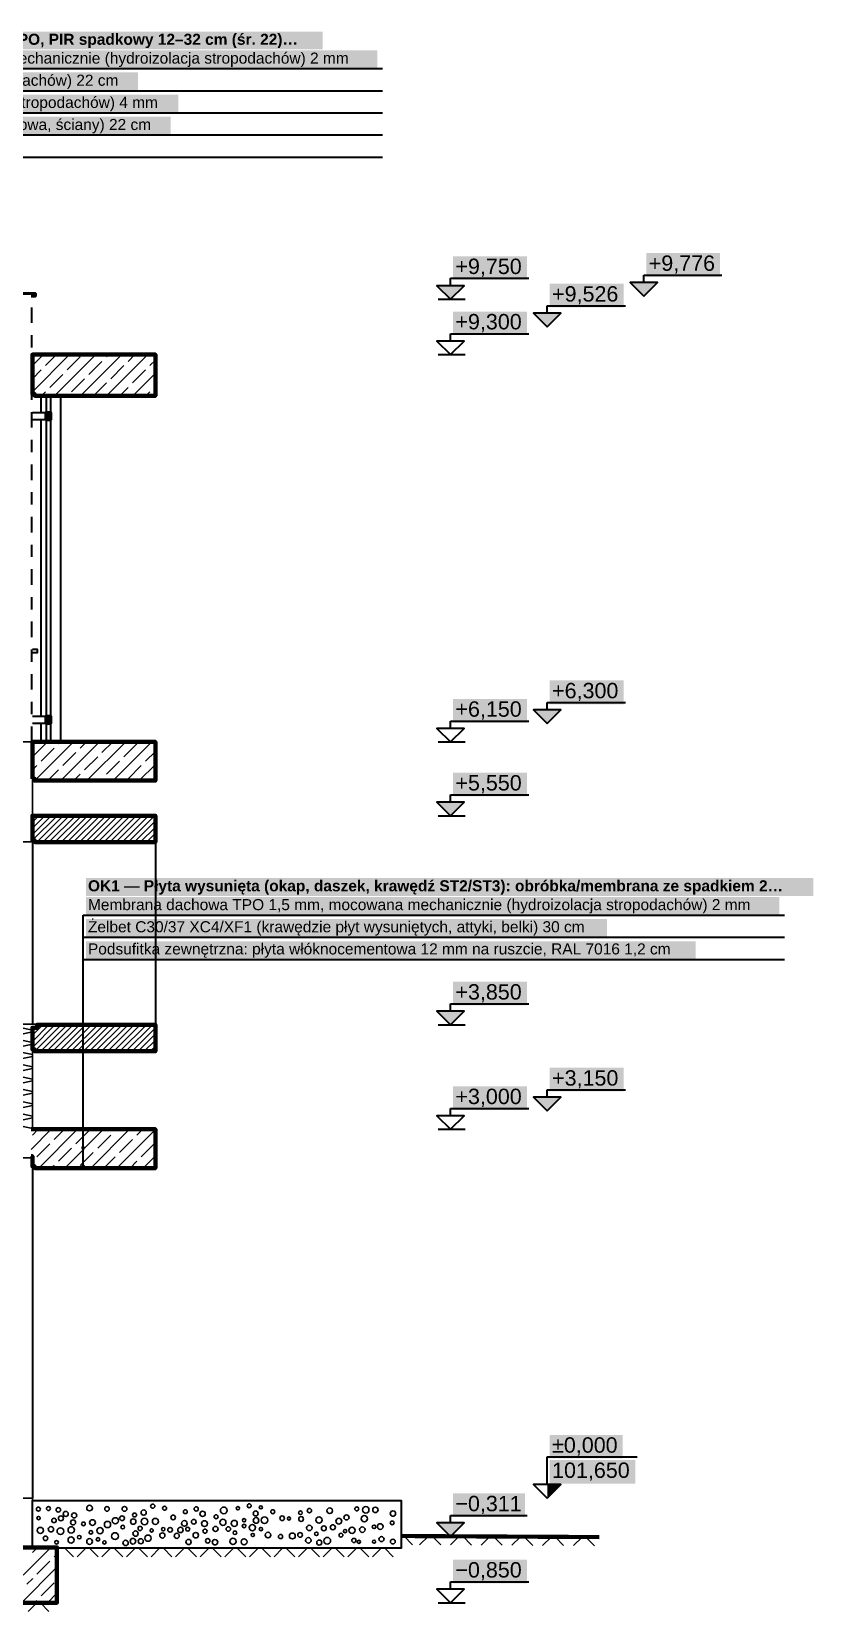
# Model space of a CAD drawing. Header units: metres. Extents: x -12.4 to 6.7, y -2 to 11.9.
# Drawn here: x 0.29 to 6.65, y -0.92 to 11.93 of the extents above; entities that cross this region are included whole.
import ezdxf

# ---------------------------------------------------------------- set-up
doc = ezdxf.new("R2010")
doc.units = ezdxf.units.M
doc.linetypes.add('HYDRO_OKNA', pattern=[4.5, 1.5, -3])
doc.linetypes.add('PUNKTOWA_KROTKA', pattern=[6.3, 4.2, -1.05, 0, -1.05])
for name, color, linetype, lineweight in [('A-FUNDAMENTY', 7, 'Continuous', 50), ('A-IZOL-WODNA', 5, 'Continuous', 100), ('A-KRESKOWANIE', 8, 'Continuous', 18), ('A-MASKA', 7, 'Continuous', 18), ('A-OPISY', 2, 'Continuous', 25), ('A-RZEDNE', 1, 'Continuous', 25), ('A-SCIANY-IZOL', 4, 'Continuous', 35), ('A-SCIANY-KONSTR', 7, 'Continuous', 50), ('A-SCIANY-WYK', 8, 'Continuous', 18), ('A-STROPY', 7, 'Continuous', 50), ('A-TEREN', 32, 'Continuous', 50), ('A-WARSTWY', 8, 'Continuous', 25), ('A-WIDOK', 7, 'Continuous', 25), ('A-WYPELNIENIA', 9, 'Continuous', 18)]:
    doc.layers.add(name, color=color, linetype=linetype, lineweight=lineweight)
doc.styles.add('PL_ARIAL', font='arial.ttf')
doc.styles.add('PL_ARIAL_B', font='arialbd.ttf')

msp = doc.modelspace()

# ---------------------------------------------------------------- hatches: boundary and pattern name
at = {"layer": 'A-MASKA', "true_color": 0xffffff}
for points in [[(-2.533, 11.782), (2.661, 11.782), (2.661, 11.927), (-2.533, 11.927)], [(-2.533, 11.629), (3.105, 11.629), (3.105, 11.774), (-2.533, 11.774)], [(-2.533, 11.449), (1.159, 11.449), (1.159, 11.594), (-2.533, 11.594)], [(-2.533, 11.269), (1.487, 11.269), (1.487, 11.414), (-2.533, 11.414)], [(-2.533, 11.089), (1.424, 11.089), (1.424, 11.234), (-2.533, 11.234)], [(3.72, 9.908), (4.321, 9.908), (4.321, 10.1), (3.72, 10.1)], [(5.292, 9.934), (5.892, 9.934), (5.892, 10.126), (5.292, 10.126)], [(4.506, 9.684), (5.107, 9.684), (5.107, 9.876), (4.506, 9.876)], [(3.72, 9.458), (4.321, 9.458), (4.321, 9.65), (3.72, 9.65)], [(4.506, 6.457), (5.107, 6.457), (5.107, 6.65), (4.506, 6.65)], [(3.72, 6.307), (4.321, 6.307), (4.321, 6.5), (3.72, 6.5)], [(3.72, 5.707), (4.321, 5.707), (4.321, 5.9), (3.72, 5.9)], [(0.735, 4.898), (6.651, 4.898), (6.651, 5.043), (0.735, 5.043)], [(0.735, 4.745), (6.373, 4.745), (6.373, 4.889), (0.735, 4.889)], [(0.735, 4.565), (4.972, 4.565), (4.972, 4.71), (0.735, 4.71)], [(0.735, 4.385), (5.694, 4.385), (5.694, 4.529), (0.735, 4.529)], [(3.72, 4.007), (4.321, 4.007), (4.321, 4.2), (3.72, 4.2)], [(4.506, 3.308), (5.107, 3.308), (5.107, 3.5), (4.506, 3.5)], [(3.72, 3.158), (4.321, 3.158), (4.321, 3.35), (3.72, 3.35)], [(4.506, 0.323), (5.1, 0.323), (5.1, 0.515), (4.506, 0.515)], [(4.506, 0.118), (5.202, 0.118), (5.202, 0.31), (4.506, 0.31)], [(3.72, -0.153), (4.307, -0.153), (4.307, 0.039), (3.72, 0.039)], [(3.72, -0.692), (4.321, -0.692), (4.321, -0.5), (3.72, -0.5)]]:
    msp.add_hatch(color=7, dxfattribs=at).paths.add_polyline_path(points)
at = {"layer": 'A-OPISY', "true_color": 0x000000}
for points in [[(0.727, 3.001), (0.726, 3.005), (0.725, 3.008), (0.723, 3.012), (0.719, 3.014), (0.716, 3.015), (0.712, 3.016), (0.708, 3.015), (0.704, 3.014), (0.701, 3.012), (0.699, 3.008), (0.698, 3.005), (0.697, 3.001), (0.698, 2.997), (0.699, 2.994), (0.701, 2.99), (0.704, 2.988), (0.708, 2.987), (0.712, 2.986), (0.716, 2.987), (0.719, 2.988), (0.723, 2.99), (0.725, 2.994), (0.726, 2.997)], [(0.727, 2.85), (0.726, 2.854), (0.725, 2.857), (0.723, 2.861), (0.719, 2.863), (0.716, 2.864), (0.712, 2.865), (0.708, 2.864), (0.704, 2.863), (0.701, 2.861), (0.699, 2.857), (0.698, 2.854), (0.697, 2.85), (0.698, 2.846), (0.699, 2.843), (0.701, 2.839), (0.704, 2.837), (0.708, 2.836), (0.712, 2.835), (0.716, 2.836), (0.719, 2.837), (0.723, 2.839), (0.725, 2.843), (0.726, 2.846)], [(0.732, 2.692), (0.731, 2.698), (0.729, 2.702), (0.726, 2.707), (0.722, 2.71), (0.717, 2.712), (0.712, 2.712), (0.707, 2.712), (0.702, 2.71), (0.698, 2.707), (0.695, 2.702), (0.693, 2.698), (0.692, 2.692), (0.693, 2.687), (0.695, 2.682), (0.698, 2.678), (0.702, 2.675), (0.707, 2.673), (0.712, 2.672), (0.717, 2.673), (0.722, 2.675), (0.726, 2.678), (0.729, 2.682), (0.731, 2.687)]]:
    msp.add_hatch(color=7, dxfattribs=at).paths.add_polyline_path(points)
at = {"layer": 'A-RZEDNE', "true_color": 0x000000}
for points in [[(3.7, 9.75), (3.81, 9.86), (3.59, 9.86)], [(5.272, 9.776), (5.382, 9.886), (5.162, 9.886)], [(4.486, 9.526), (4.596, 9.636), (4.376, 9.636)], [(4.486, 6.3), (4.596, 6.41), (4.376, 6.41)], [(3.7, 5.55), (3.81, 5.66), (3.59, 5.66)], [(3.7, 3.85), (3.81, 3.96), (3.59, 3.96)], [(4.486, 3.15), (4.596, 3.26), (4.376, 3.26)], [(4.486, 0), (4.596, 0.11), (4.486, 0.11)], [(3.7, -0.311), (3.81, -0.201), (3.59, -0.201)]]:
    msp.add_hatch(color=7, dxfattribs=at).paths.add_polyline_path(points)
at = {"layer": 'A-WYPELNIENIA', "true_color": 0x000000}
for points in [[(0.41, 8.77), (0.41, 8.83), (0.45, 8.83), (0.45, 8.77)], [(0.41, 6.3), (0.41, 6.36), (0.45, 6.36), (0.45, 6.3)]]:
    msp.add_hatch(color=7, dxfattribs=at).paths.add_polyline_path(points)

# ---------------------------------------------------------------- linework, layer by layer
at = {"layer": 'A-FUNDAMENTY', "lineweight": 70, "ltscale": 0.05}
msp.add_lwpolyline([(0.1, -0.4), (0.5, -0.4), (0.5, -0.4), (0.5, -0.4), (0.5, -0.85), (0.5, -0.85), (0.5, -0.85), (-0.5, -0.85)], dxfattribs=at)
at = {"layer": 'A-IZOL-WODNA', "linetype": 'PUNKTOWA_KROTKA', "lineweight": 35, "ltscale": 0.03, "flags": 128}
msp.add_lwpolyline([(0.295, 6.15), (0.295, 9.776)], dxfattribs=at)
at = {"layer": 'A-IZOL-WODNA', "lineweight": 100, "ltscale": 0.05, "true_color": 0x000000}
for points in [[(0.3, 9.301), (1.3, 9.301)], [(0.3, 6.151), (1.3, 6.151)], [(0.3, 3.001), (1.3, 3.001)]]:
    msp.add_lwpolyline(points, dxfattribs=at)
at = {"layer": 'A-IZOL-WODNA', "linetype": 'HYDRO_OKNA', "lineweight": 50, "ltscale": 0.05, "true_color": 0xffffff, "flags": 128}
for points in [[(0.3, 9.301), (1.3, 9.301)], [(0.3, 6.151), (1.3, 6.151)], [(0.3, 3.001), (1.3, 3.001)]]:
    msp.add_lwpolyline(points, dxfattribs=at)
at = {"layer": 'A-KRESKOWANIE', "lineweight": 25, "ltscale": 0.05}
for points in [[(0.311, 9.776), (0.317, 9.791), (0.317, 9.796)], [(0.3, 8.997), (0.603, 9.3)], [(0.3, 9.21), (0.39, 9.3)], [(0.407, 9.21), (0.497, 9.3)], [(0.48, 8.965), (0.815, 9.3)], [(0.583, 9.175), (0.689, 9.281)], [(0.692, 8.965), (1.027, 9.3)], [(0.902, 9.281), (0.921, 9.3)], [(0.904, 8.965), (1.239, 9.3)], [(1.078, 9.245), (1.133, 9.3)], [(1.255, 9.21), (1.3, 9.255)], [(0.3, 9.103), (0.371, 9.175)], [(0.442, 9.033), (0.548, 9.139)], [(0.76, 9.139), (0.866, 9.245)], [(0.937, 9.104), (1.043, 9.21)], [(1.114, 9.069), (1.22, 9.175)], [(1.116, 8.965), (1.3, 9.149)], [(0.374, 8.965), (0.407, 8.998)], [(0.619, 8.998), (0.725, 9.104)], [(0.798, 8.965), (0.902, 9.069)], [(1.01, 8.965), (1.078, 9.033)], [(1.222, 8.965), (1.255, 8.998)], [(1.29, 9.033), (1.3, 9.043)], [(0.3, 6.028), (0.422, 6.15)], [(0.3, 6.134), (0.301, 6.134)], [(0.32, 5.835), (0.635, 6.15)], [(0.371, 5.993), (0.477, 6.099)], [(0.513, 6.134), (0.529, 6.15)], [(0.532, 5.835), (0.847, 6.15)], [(0.548, 5.957), (0.654, 6.063)], [(0.689, 6.099), (0.741, 6.15)], [(0.744, 5.835), (1.059, 6.15)], [(0.866, 6.063), (0.953, 6.15)], [(0.956, 5.835), (1.271, 6.15)], [(1.043, 6.028), (1.149, 6.134)], [(1.22, 5.993), (1.3, 6.073)], [(0.3, 5.921), (0.336, 5.957)], [(0.426, 5.835), (0.513, 5.922)], [(0.725, 5.922), (0.831, 6.028)], [(0.902, 5.887), (1.008, 5.993)], [(1.078, 5.851), (1.184, 5.957)], [(1.168, 5.835), (1.3, 5.967)], [(0.638, 5.835), (0.689, 5.887)], [(0.85, 5.835), (0.866, 5.851)], [(1.274, 5.835), (1.3, 5.861)], [(0.3, 5.398), (0.452, 5.55)], [(0.3, 5.448), (0.402, 5.55)], [(0.3, 5.497), (0.353, 5.55)], [(0.3, 5.547), (0.303, 5.55)], [(0.301, 5.35), (0.501, 5.55)], [(0.336, 5.335), (0.551, 5.55)], [(0.385, 5.335), (0.6, 5.55)], [(0.435, 5.335), (0.65, 5.55)], [(0.484, 5.335), (0.699, 5.55)], [(0.534, 5.335), (0.749, 5.55)], [(0.583, 5.335), (0.798, 5.55)], [(0.633, 5.335), (0.848, 5.55)], [(0.682, 5.335), (0.897, 5.55)], [(0.732, 5.335), (0.947, 5.55)], [(0.781, 5.335), (0.996, 5.55)], [(0.831, 5.335), (1.046, 5.55)], [(0.88, 5.335), (1.095, 5.55)], [(0.93, 5.335), (1.145, 5.55)], [(0.979, 5.335), (1.194, 5.55)], [(1.029, 5.335), (1.244, 5.55)], [(1.078, 5.335), (1.293, 5.55)], [(1.128, 5.335), (1.3, 5.507)], [(1.177, 5.335), (1.3, 5.458)], [(1.227, 5.335), (1.3, 5.408)], [(1.276, 5.335), (1.3, 5.359)], [(0.3, 3.807), (0.098, 3.85), (0.098, 3.85)], [(0.3, 3.707), (0.098, 3.75), (0.3, 3.793)], [(0.3, 3.666), (0.484, 3.85)], [(0.3, 3.715), (0.435, 3.85)], [(0.3, 3.765), (0.385, 3.85)], [(0.3, 3.814), (0.311, 3.825)], [(0.32, 3.636), (0.534, 3.85)], [(0.368, 3.635), (0.583, 3.85)], [(0.418, 3.635), (0.633, 3.85)], [(0.467, 3.635), (0.682, 3.85)], [(0.517, 3.635), (0.732, 3.85)], [(0.566, 3.635), (0.781, 3.85)], [(0.616, 3.635), (0.831, 3.85)], [(0.665, 3.635), (0.88, 3.85)], [(0.715, 3.635), (0.93, 3.85)], [(0.764, 3.635), (0.979, 3.85)], [(0.814, 3.635), (1.029, 3.85)], [(0.863, 3.635), (1.078, 3.85)], [(0.913, 3.635), (1.128, 3.85)], [(0.962, 3.635), (1.177, 3.85)], [(1.012, 3.635), (1.227, 3.85)], [(1.061, 3.635), (1.276, 3.85)], [(1.111, 3.635), (1.3, 3.824)], [(1.16, 3.635), (1.3, 3.775)], [(0.3, 3.607), (0.098, 3.65), (0.3, 3.693)], [(1.21, 3.635), (1.3, 3.725)], [(1.259, 3.635), (1.3, 3.676)], [(0.3, 3.507), (0.098, 3.55), (0.3, 3.593)], [(0.3, 3.407), (0.098, 3.45), (0.3, 3.493)], [(0.3, 3.307), (0.098, 3.35), (0.3, 3.393)], [(0.3, 3.207), (0.098, 3.25), (0.3, 3.293)], [(0.3, 3.107), (0.098, 3.15), (0.3, 3.193)], [(0.3, 3.007), (0.098, 3.05), (0.3, 3.093)], [(0.29, 2.836), (0.454, 3)], [(0.301, 2.952), (0.348, 3)], [(0.352, 2.685), (0.667, 3)], [(0.477, 2.917), (0.56, 3)], [(0.564, 2.685), (0.879, 3)], [(0.654, 2.881), (0.76, 2.988)], [(0.776, 2.685), (1.091, 3)], [(0.972, 2.988), (0.985, 3)], [(0.988, 2.685), (1.3, 2.997)], [(1.149, 2.952), (1.197, 3)], [(0.336, 2.775), (0.442, 2.881)], [(0.513, 2.74), (0.619, 2.846)], [(0.831, 2.846), (0.937, 2.952)], [(1.008, 2.811), (1.114, 2.917)], [(1.184, 2.775), (1.29, 2.881)], [(0.3, 2.74), (0.301, 2.74)], [(0.458, 2.685), (0.477, 2.705)], [(0.689, 2.705), (0.795, 2.811)], [(0.882, 2.685), (0.972, 2.775)], [(1.094, 2.685), (1.149, 2.74)], [(1.2, 2.685), (1.3, 2.785)], [(3.39, -0.378), (3.32, -0.307)], [(3.52, -0.308), (3.449, -0.379)], [(3.62, -0.38), (3.55, -0.308)], [(3.77, -0.31), (3.699, -0.38)], [(3.87, -0.381), (3.8, -0.31)], [(4.02, -0.311), (3.949, -0.382)], [(4.12, -0.383), (4.05, -0.311)], [(4.27, -0.313), (4.199, -0.383)], [(4.37, -0.384), (4.3, -0.313)], [(4.52, -0.314), (4.449, -0.385)], [(4.62, -0.386), (4.55, -0.314)], [(4.77, -0.316), (4.699, -0.386)], [(4.87, -0.387), (4.8, -0.316)], [(0.3, -0.549), (0.449, -0.4)], [(0.301, -0.442), (0.342, -0.4)], [(0.336, -0.619), (0.442, -0.513)], [(0.477, -0.477), (0.5, -0.455)], [(0.635, -0.477), (0.565, -0.406)], [(0.735, -0.406), (0.665, -0.477)], [(0.835, -0.477), (0.765, -0.406)], [(0.935, -0.406), (0.865, -0.477)], [(1.035, -0.477), (0.965, -0.406)], [(1.135, -0.406), (1.065, -0.477)], [(1.235, -0.477), (1.165, -0.406)], [(1.335, -0.406), (1.265, -0.477)], [(1.435, -0.477), (1.365, -0.406)], [(1.535, -0.406), (1.465, -0.477)], [(1.635, -0.477), (1.565, -0.406)], [(1.735, -0.406), (1.665, -0.477)], [(1.835, -0.477), (1.765, -0.406)], [(1.935, -0.406), (1.865, -0.477)], [(2.035, -0.477), (1.965, -0.406)], [(2.135, -0.406), (2.065, -0.477)], [(2.235, -0.477), (2.165, -0.406)], [(2.335, -0.406), (2.265, -0.477)], [(2.435, -0.477), (2.365, -0.406)], [(2.535, -0.406), (2.465, -0.477)], [(2.635, -0.477), (2.565, -0.406)], [(2.735, -0.406), (2.665, -0.477)], [(2.835, -0.477), (2.765, -0.406)], [(2.935, -0.406), (2.865, -0.477)], [(3.035, -0.477), (2.965, -0.406)], [(3.135, -0.406), (3.065, -0.477)], [(3.235, -0.477), (3.165, -0.406)], [(0.149, -0.7), (0.3, -0.549)], [(0.211, -0.85), (0.5, -0.561)], [(0.255, -0.7), (0.3, -0.655)], [(0.3, -0.655), (0.301, -0.654)], [(0.371, -0.795), (0.477, -0.689)], [(0.335, -0.85), (0.265, -0.921)], [(0.317, -0.85), (0.336, -0.831)], [(0.435, -0.921), (0.365, -0.85)], [(0.423, -0.85), (0.5, -0.773)]]:
    msp.add_lwpolyline(points, dxfattribs=at)
for centre, radius in [((0.349, -0.089), 0.0162), ((0.431, -0.084), 0.0161), ((0.511, -0.095), 0.0182), ((0.571, -0.128), 0.0208), ((0.64, -0.14), 0.0208), ((0.765, -0.08), 0.0228), ((0.907, -0.087), 0.0187), ((1.049, -0.087), 0.0195), ((1.131, -0.137), 0.016), ((1.205, -0.117), 0.0214), ((1.279, -0.065), 0.0171), ((1.375, -0.082), 0.016), ((1.544, -0.11), 0.0158), ((1.632, -0.087), 0.0173), ((1.684, -0.127), 0.0216), ((1.856, -0.099), 0.0271), ((1.971, -0.082), 0.0137), ((2.063, -0.062), 0.0162), ((2.116, -0.124), 0.0198), ((2.158, -0.075), 0.0126), ((2.255, -0.11), 0.0163), ((2.48, -0.119), 0.0148), ((2.553, -0.101), 0.0178), ((2.718, -0.102), 0.0228), ((2.938, -0.087), 0.0161), ((3.011, -0.095), 0.0261), ((3.089, -0.095), 0.0218), ((3.232, -0.125), 0.022), ((0.35, -0.162), 0.0134), ((0.365, -0.262), 0.0247), ((0.451, -0.253), 0.0215), ((0.476, -0.181), 0.018), ((0.528, -0.268), 0.0274), ((0.532, -0.164), 0.0204), ((0.616, -0.258), 0.0258), ((0.631, -0.197), 0.0208), ((0.715, -0.209), 0.0153), ((0.789, -0.198), 0.0231), ((0.85, -0.264), 0.0253), ((0.911, -0.214), 0.0253), ((0.974, -0.184), 0.0251), ((1.029, -0.163), 0.0193), ((1.035, -0.235), 0.0149), ((1.12, -0.19), 0.0222), ((1.176, -0.246), 0.0169), ((1.212, -0.19), 0.0269), ((1.27, -0.262), 0.0132), ((1.301, -0.189), 0.0251), ((1.364, -0.252), 0.0136), ((1.42, -0.257), 0.0187), ((1.445, -0.156), 0.0188), ((1.504, -0.258), 0.0218), ((1.536, -0.205), 0.0229), ((1.563, -0.252), 0.0161), ((1.612, -0.192), 0.0193), ((1.7, -0.207), 0.0237), ((1.704, -0.268), 0.0169), ((1.789, -0.25), 0.0208), ((1.794, -0.151), 0.0161), ((1.849, -0.196), 0.025), ((1.893, -0.251), 0.0182), ((1.942, -0.205), 0.0243), ((2.021, -0.18), 0.0136), ((2.022, -0.226), 0.0148), ((2.089, -0.239), 0.0253), ((2.119, -0.181), 0.0228), ((2.159, -0.251), 0.0136), ((2.187, -0.179), 0.027), ((2.331, -0.163), 0.0186), ((2.386, -0.165), 0.0127), ((2.485, -0.169), 0.0196), ((2.552, -0.242), 0.0221), ((2.631, -0.178), 0.0256), ((2.67, -0.245), 0.02), ((2.743, -0.237), 0.0206), ((2.792, -0.187), 0.024), ((2.843, -0.268), 0.0136), ((2.854, -0.156), 0.0206), ((2.899, -0.261), 0.0257), ((2.983, -0.256), 0.0218), ((2.999, -0.167), 0.0259), ((3.078, -0.233), 0.0143), ((3.129, -0.231), 0.0235), ((3.226, -0.201), 0.0154), ((0.407, -0.326), 0.0183), ((0.497, -0.359), 0.0148), ((0.615, -0.34), 0.0246), ((0.681, -0.317), 0.0147), ((0.765, -0.352), 0.0233), ((0.776, -0.278), 0.0145), ((0.834, -0.335), 0.0143), ((0.886, -0.36), 0.0129), ((0.972, -0.308), 0.0274), ((1.058, -0.364), 0.0219), ((1.118, -0.35), 0.0228), ((1.139, -0.288), 0.0213), ((1.181, -0.35), 0.0207), ((1.24, -0.325), 0.0255), ((1.357, -0.303), 0.021), ((1.474, -0.306), 0.0206), ((1.57, -0.356), 0.0211), ((1.629, -0.301), 0.022), ((1.726, -0.347), 0.0181), ((1.785, -0.358), 0.0219), ((1.931, -0.351), 0.0257), ((1.947, -0.281), 0.0147), ((2.022, -0.355), 0.0247), ((2.092, -0.299), 0.013), ((2.216, -0.3), 0.0228), ((2.318, -0.312), 0.017), ((2.414, -0.307), 0.0238), ((2.477, -0.299), 0.0187), ((2.544, -0.343), 0.0223), ((2.609, -0.29), 0.0142), ((2.633, -0.361), 0.0209), ((2.698, -0.346), 0.0272), ((2.809, -0.301), 0.0157), ((2.914, -0.344), 0.0172), ((2.955, -0.355), 0.013), ((3.078, -0.354), 0.0126), ((3.139, -0.333), 0.0205), ((3.231, -0.353), 0.0194)]:
    msp.add_circle(centre, radius, dxfattribs=at)
at = {"layer": 'A-OPISY', "lineweight": 35, "ltscale": 0.05}
for points in [[(-2.555, 11.626), (3.148, 11.626)], [(-2.555, 11.446), (3.148, 11.446)], [(-2.555, 11.266), (3.148, 11.266)], [(-2.555, 11.086), (3.148, 11.086)], [(-2.555, 10.906), (3.148, 10.906)], [(0.712, 4.202), (0.712, 4.742)], [(0.712, 4.742), (6.415, 4.742)], [(0.712, 4.562), (6.415, 4.562)], [(0.712, 4.382), (6.415, 4.382)], [(0.712, 2.692), (0.712, 4.202)]]:
    msp.add_lwpolyline(points, dxfattribs=at)
at = {"layer": 'A-RZEDNE', "lineweight": 35, "ltscale": 0.05}
for points in [[(3.7, 9.86), (3.7, 9.92)], [(3.7, 9.92), (4.336, 9.92)], [(5.272, 9.886), (5.272, 9.946)], [(5.272, 9.946), (5.907, 9.946)], [(3.6, 9.75), (3.82, 9.75)], [(4.486, 9.636), (4.486, 9.696)], [(4.486, 9.696), (5.122, 9.696)], [(3.7, 9.41), (3.7, 9.47)], [(3.7, 9.47), (4.336, 9.47)], [(3.6, 9.3), (3.82, 9.3)], [(4.486, 6.41), (4.486, 6.47)], [(4.486, 6.47), (5.122, 6.47)], [(3.7, 6.26), (3.7, 6.32)], [(3.7, 6.32), (4.336, 6.32)], [(3.6, 6.15), (3.82, 6.15)], [(3.7, 5.66), (3.7, 5.72)], [(3.7, 5.72), (4.336, 5.72)], [(3.6, 5.55), (3.82, 5.55)], [(3.7, 3.96), (3.7, 4.02)], [(3.7, 4.02), (4.336, 4.02)], [(3.6, 3.85), (3.82, 3.85)], [(4.486, 3.26), (4.486, 3.32)], [(4.486, 3.32), (5.122, 3.32)], [(3.7, 3.11), (3.7, 3.17)], [(3.7, 3.17), (4.336, 3.17)], [(3.6, 3), (3.82, 3)], [(4.486, 0.11), (4.486, 0.335)], [(4.486, 0.335), (5.217, 0.335)], [(3.7, -0.201), (3.7, -0.141)], [(3.7, -0.141), (4.322, -0.141)], [(3.6, -0.311), (3.82, -0.311)], [(3.7, -0.74), (3.7, -0.68)], [(3.7, -0.68), (4.336, -0.68)], [(3.6, -0.85), (3.82, -0.85)]]:
    msp.add_lwpolyline(points, dxfattribs=at)
for points in [[(3.7, 9.75), (3.81, 9.86), (3.59, 9.86)], [(5.272, 9.776), (5.382, 9.886), (5.162, 9.886)], [(4.486, 9.526), (4.596, 9.636), (4.376, 9.636)], [(3.7, 9.3), (3.81, 9.41), (3.59, 9.41)], [(4.486, 6.3), (4.596, 6.41), (4.376, 6.41)], [(3.7, 6.15), (3.81, 6.26), (3.59, 6.26)], [(3.7, 5.55), (3.81, 5.66), (3.59, 5.66)], [(3.7, 3.85), (3.81, 3.96), (3.59, 3.96)], [(4.486, 3.15), (4.596, 3.26), (4.376, 3.26)], [(3.7, 3), (3.81, 3.11), (3.59, 3.11)], [(4.486, 0), (4.596, 0.11), (4.376, 0.11)], [(3.7, -0.311), (3.81, -0.201), (3.59, -0.201)], [(3.7, -0.85), (3.81, -0.74), (3.59, -0.74)]]:
    msp.add_lwpolyline(points, close=True, dxfattribs=at)
at = {"layer": 'A-SCIANY-IZOL', "lineweight": 50, "ltscale": 0.05}
msp.add_lwpolyline([(-0.22, 9.796), (0.325, 9.796), (0.325, 9.796), (0.325, 9.796), (0.325, 9.776), (0.325, 9.776), (0.325, 9.776), (0.29, 9.776)], dxfattribs=at)
at = {"layer": 'A-SCIANY-KONSTR', "lineweight": 50, "ltscale": 0.05}
for points in [[(0.41, 8.77), (0.41, 8.77), (0.41, 8.83), (0.41, 8.83), (0.41, 8.83), (0.45, 8.83), (0.45, 8.83), (0.45, 8.83), (0.45, 8.77), (0.45, 8.77), (0.45, 8.77), (0.41, 8.77)], [(0.41, 6.3), (0.41, 6.3), (0.41, 6.36), (0.41, 6.36), (0.41, 6.36), (0.45, 6.36), (0.45, 6.36), (0.45, 6.36), (0.45, 6.3), (0.45, 6.3), (0.45, 6.3), (0.41, 6.3)]]:
    msp.add_lwpolyline(points, close=True, dxfattribs=at)
at = {"layer": 'A-SCIANY-WYK', "lineweight": 25, "ltscale": 0.05}
for points in [[(0.09, 6.15), (0.3, 6.15), (0.3, 6.15), (0.3, 6.15), (0.3, 6.15), (0.3, 6.15), (0.3, 5.338), (0.3, 5.338), (0.3, 5.338), (0.13, 5.338)], [(0.13, 3.854), (0.34, 3.854), (0.34, 3.854), (0.34, 3.854), (0.34, 3.825), (0.34, 3.825), (0.34, 3.825), (0.3, 3.825), (0.3, 3.825), (0.3, 3.825), (0.3, 3.825), (0.3, 3.825), (0.3, 3.825), (0.3, 3.825), (0.3, 3.825), (0.3, 3.825), (0.3, 3.825), (0.3, 3.825), (0.3, 3.825), (0.3, 3.825), (0.3, 3.825), (0.3, 3.825), (0.3, 3.825), (0.3, 3.825), (0.3, 3), (0.3, 3), (0.3, 3), (0.29, 3)], [(0.29, 2.78), (0.3, 2.78), (0.3, 2.78), (0.3, 2.78), (0.3, 2.768), (0.3, 2.768), (0.3, 2.768), (0.13, 2.768)], [(0.09, 0), (0.3, 0), (0.3, 0), (0.3, 0), (0.3, 0), (0.3, -0.4), (0.3, -0.4), (0.3, -0.4), (0.3, -0.4), (0.1, -0.4)]]:
    msp.add_lwpolyline(points, dxfattribs=at)
at = {"layer": 'A-STROPY', "lineweight": 70, "ltscale": 0.05}
for points in [[(0.3, 8.98), (0.3, 8.98), (0.3, 9.3), (0.3, 9.3), (0.3, 9.3), (0.3, 9.3), (1.3, 9.3), (1.3, 9.3), (1.3, 9.3), (1.3, 9.3), (1.3, 9.3), (1.3, 8.965), (1.3, 8.965), (1.3, 8.965), (1.3, 8.965), (0.32, 8.965), (0.32, 8.965), (0.32, 8.965), (0.32, 8.965), (0.32, 8.98), (0.32, 8.98), (0.32, 8.98), (0.32, 8.98), (0.32, 8.98), (0.32, 8.98), (0.32, 8.98), (0.32, 8.98), (0.32, 8.98), (0.32, 8.98), (0.32, 8.98), (0.32, 8.98), (0.32, 8.98), (0.32, 8.98), (0.32, 8.98), (0.32, 8.98), (0.32, 8.98), (0.3, 8.98), (0.3, 8.98)], [(0.3, 5.85), (0.3, 5.85), (0.3, 5.85), (0.3, 6.15), (0.3, 6.15), (0.3, 6.15), (1.3, 6.15), (1.3, 6.15), (1.3, 6.15), (1.3, 6.15), (1.3, 5.835), (1.3, 5.835), (1.3, 5.835), (0.32, 5.835), (0.32, 5.835), (0.32, 5.835), (0.32, 5.835), (0.32, 5.85), (0.32, 5.85), (0.32, 5.85), (0.32, 5.85), (0.32, 5.85), (0.32, 5.85), (0.32, 5.85), (0.32, 5.85), (0.32, 5.85), (0.32, 5.85), (0.32, 5.85), (0.32, 5.85), (0.32, 5.85), (0.32, 5.85), (0.32, 5.85), (0.32, 5.85), (0.32, 5.85), (0.3, 5.85)], [(0.3, 5.55), (0.3, 5.55), (0.3, 5.55), (1.3, 5.55), (1.3, 5.55), (1.3, 5.55), (1.3, 5.55), (1.3, 5.335), (1.3, 5.335), (1.3, 5.335), (0.32, 5.335), (0.32, 5.335), (0.32, 5.335), (0.32, 5.335), (0.32, 5.35), (0.32, 5.35), (0.32, 5.35), (0.32, 5.35), (0.32, 5.35), (0.32, 5.35), (0.32, 5.35), (0.32, 5.35), (0.32, 5.35), (0.32, 5.35), (0.32, 5.35), (0.32, 5.35), (0.32, 5.35), (0.32, 5.35), (0.32, 5.35), (0.32, 5.35), (0.32, 5.35), (0.3, 5.35), (0.3, 5.35), (0.3, 5.35), (0.3, 5.35), (0.3, 5.55)], [(0.3, 3.825), (0.3, 3.825), (0.3, 3.825), (0.34, 3.825), (0.34, 3.825), (0.34, 3.825), (0.34, 3.825), (0.34, 3.825), (0.34, 3.825), (0.34, 3.825), (0.34, 3.825), (0.34, 3.825), (0.34, 3.825), (0.34, 3.825), (0.34, 3.825), (0.34, 3.825), (0.34, 3.825), (0.34, 3.825), (0.34, 3.825), (0.34, 3.825), (0.34, 3.85), (0.34, 3.85), (0.34, 3.85), (0.34, 3.85), (1.3, 3.85), (1.3, 3.85), (1.3, 3.85), (1.3, 3.85), (1.3, 3.635), (1.3, 3.635), (1.3, 3.635), (1.3, 3.635), (0.32, 3.635), (0.32, 3.635), (0.32, 3.635), (0.32, 3.635), (0.32, 3.65), (0.32, 3.65), (0.32, 3.65), (0.32, 3.65), (0.32, 3.65), (0.32, 3.65), (0.32, 3.65), (0.32, 3.65), (0.32, 3.65), (0.32, 3.65), (0.32, 3.65), (0.32, 3.65), (0.32, 3.65), (0.32, 3.65), (0.32, 3.65), (0.32, 3.65), (0.32, 3.65), (0.3, 3.65), (0.3, 3.65), (0.3, 3.65), (0.3, 3.65), (0.3, 3.825)]]:
    msp.add_lwpolyline(points, close=True, dxfattribs=at)
msp.add_lwpolyline([(0.29, 3), (1.3, 3), (1.3, 3), (1.3, 3), (1.3, 3), (1.3, 3), (1.3, 2.685), (1.3, 2.685), (1.3, 2.685), (1.3, 2.685), (0.32, 2.685), (0.32, 2.685), (0.32, 2.685), (0.32, 2.685), (0.32, 2.7), (0.32, 2.7), (0.32, 2.7), (0.32, 2.7), (0.32, 2.7), (0.32, 2.7), (0.32, 2.7), (0.32, 2.7), (0.32, 2.7), (0.32, 2.7), (0.32, 2.7), (0.32, 2.7), (0.32, 2.7), (0.32, 2.7), (0.32, 2.7), (0.32, 2.7), (0.32, 2.7), (0.3, 2.7), (0.3, 2.7), (0.3, 2.7), (0.3, 2.7), (0.3, 2.7), (0.3, 2.78), (0.3, 2.78), (0.3, 2.78), (0.3, 2.78), (0.3, 2.78), (0.3, 2.78), (0.3, 2.78), (0.3, 2.78), (0.3, 2.78), (0.3, 2.78), (0.3, 2.78), (0.3, 2.78), (0.3, 2.78), (0.3, 2.78), (0.3, 2.78), (0.3, 2.78), (0.3, 2.78), (0.29, 2.78)], dxfattribs=at)
at = {"layer": 'A-TEREN', "lineweight": 140, "ltscale": 0.05}
msp.add_lwpolyline([(3.301, -0.307), (3.41, -0.308), (3.66, -0.309), (3.91, -0.311), (4.16, -0.312), (4.41, -0.314), (4.66, -0.315), (4.91, -0.317)], dxfattribs=at)
at = {"layer": 'A-WARSTWY', "lineweight": 35, "ltscale": 0.05}
msp.add_lwpolyline([(0.3, -0.4), (0.3, -0.4), (0.3, -0.4), (0.3, -0.4), (0.3, -0.02), (0.3, -0.02), (0.3, -0.02), (0.3, -0.02), (3.3, -0.02), (3.3, -0.02), (3.3, -0.02), (3.3, -0.02), (3.3, -0.406), (3.3, -0.406), (3.3, -0.406), (3.3, -0.406), (0.5, -0.406), (0.5, -0.406), (0.5, -0.406), (0.5, -0.406), (0.5, -0.4), (0.5, -0.4), (0.5, -0.4), (0.5, -0.4), (0.5, -0.4), (0.5, -0.4), (0.5, -0.4), (0.5, -0.4), (0.5, -0.4), (0.5, -0.4), (0.5, -0.4), (0.5, -0.4), (0.5, -0.4), (0.5, -0.4), (0.5, -0.4), (0.5, -0.4), (0.5, -0.4), (0.3, -0.4)], close=True, dxfattribs=at)
at = {"layer": 'A-WIDOK', "lineweight": 35, "ltscale": 0.05}
for points in [[(0.32, 8.965), (0.3, 8.965)], [(0.372, 8.83), (0.372, 8.965)], [(0.412, 8.965), (0.412, 8.83)], [(0.45, 8.83), (0.45, 8.965)], [(0.53, 8.965), (0.53, 6.152)], [(0.3, 8.83), (0.41, 8.83)], [(0.41, 8.77), (0.3, 8.77)], [(0.372, 6.36), (0.372, 8.77)], [(0.412, 8.77), (0.412, 6.36)], [(0.45, 6.36), (0.45, 8.77)], [(0.3, 6.904), (0.34, 6.904), (0.34, 6.875), (0.3, 6.875)], [(0.3, 6.36), (0.41, 6.36)], [(0.41, 6.3), (0.3, 6.3)], [(0.372, 6.152), (0.372, 6.3)], [(0.412, 6.3), (0.412, 6.152)], [(0.45, 6.152), (0.45, 6.3)], [(0.32, 5.835), (0.3, 5.835)], [(0.3, 5.338), (0.3, 3.854)], [(1.3, 5.335), (1.3, 3.85)], [(0.32, 3.635), (0.3, 3.635)], [(0.3, 2.7), (0.3, 0)]]:
    msp.add_lwpolyline(points, dxfattribs=at)

# ---------------------------------------------------------------- texts
at = {"layer": 'A-OPISY'}
for s, style, p in [('SD1 — Stropodach bryły A (P2): membrana TPO, PIR spadkowy 12–32 cm (śr. 22)…', 'PL_ARIAL_B', (-2.515, 11.819)), ('Membrana dachowa TPO 1,5 mm, mocowana mechanicznie (hydroizolacja stropodachów) 2 mm', 'PL_ARIAL', (-2.515, 11.666)), ('Płyty PIR z okładziną (izolacja spadkowa stropodachów) 22 cm', 'PL_ARIAL', (-2.515, 11.486)), ('Paroizolacja bitumiczna z wkładką Al (na płycie stropodachów) 4 mm', 'PL_ARIAL', (-2.515, 11.306)), ('Żelbet C25/30, B500SP (stropy, płyta fundamentowa, ściany) 22 cm', 'PL_ARIAL', (-2.515, 11.126)), ('OK1 — Płyta wysunięta (okap, daszek, krawędź ST2/ST3): obróbka/membrana ze spadkiem 2…', 'PL_ARIAL_B', (0.752, 4.935)), ('Membrana dachowa TPO 1,5 mm, mocowana mechanicznie (hydroizolacja stropodachów) 2 mm', 'PL_ARIAL', (0.752, 4.782)), ('Żelbet C30/37 XC4/XF1 (krawędzie płyt wysuniętych, attyki, belki) 30 cm', 'PL_ARIAL', (0.752, 4.602)), ('Podsufitka zewnętrzna: płyta włóknocementowa 12 mm na ruszcie, RAL 7016 1,2 cm', 'PL_ARIAL', (0.752, 4.422))]:
    msp.add_text(s, height=0.09, dxfattribs=dict(at, style=style)).set_placement(p)
at = {"layer": 'A-RZEDNE', "style": 'PL_ARIAL'}
for s, p in [('+9,750', (3.74, 9.955)), ('+9,776', (5.312, 9.981)), ('+9,526', (4.526, 9.731)), ('+9,300', (3.74, 9.505)), ('+6,300', (4.526, 6.505)), ('+6,150', (3.74, 6.355)), ('+5,550', (3.74, 5.755)), ('+3,850', (3.74, 4.055)), ('+3,150', (4.526, 3.355)), ('+3,000', (3.74, 3.205)), ('±0,000', (4.526, 0.37)), ('101,650', (4.526, 0.165)), ('−0,311', (3.74, -0.106)), ('−0,850', (3.74, -0.645))]:
    msp.add_text(s, height=0.125, dxfattribs=at).set_placement(p)

doc.saveas('drawing.dxf')
